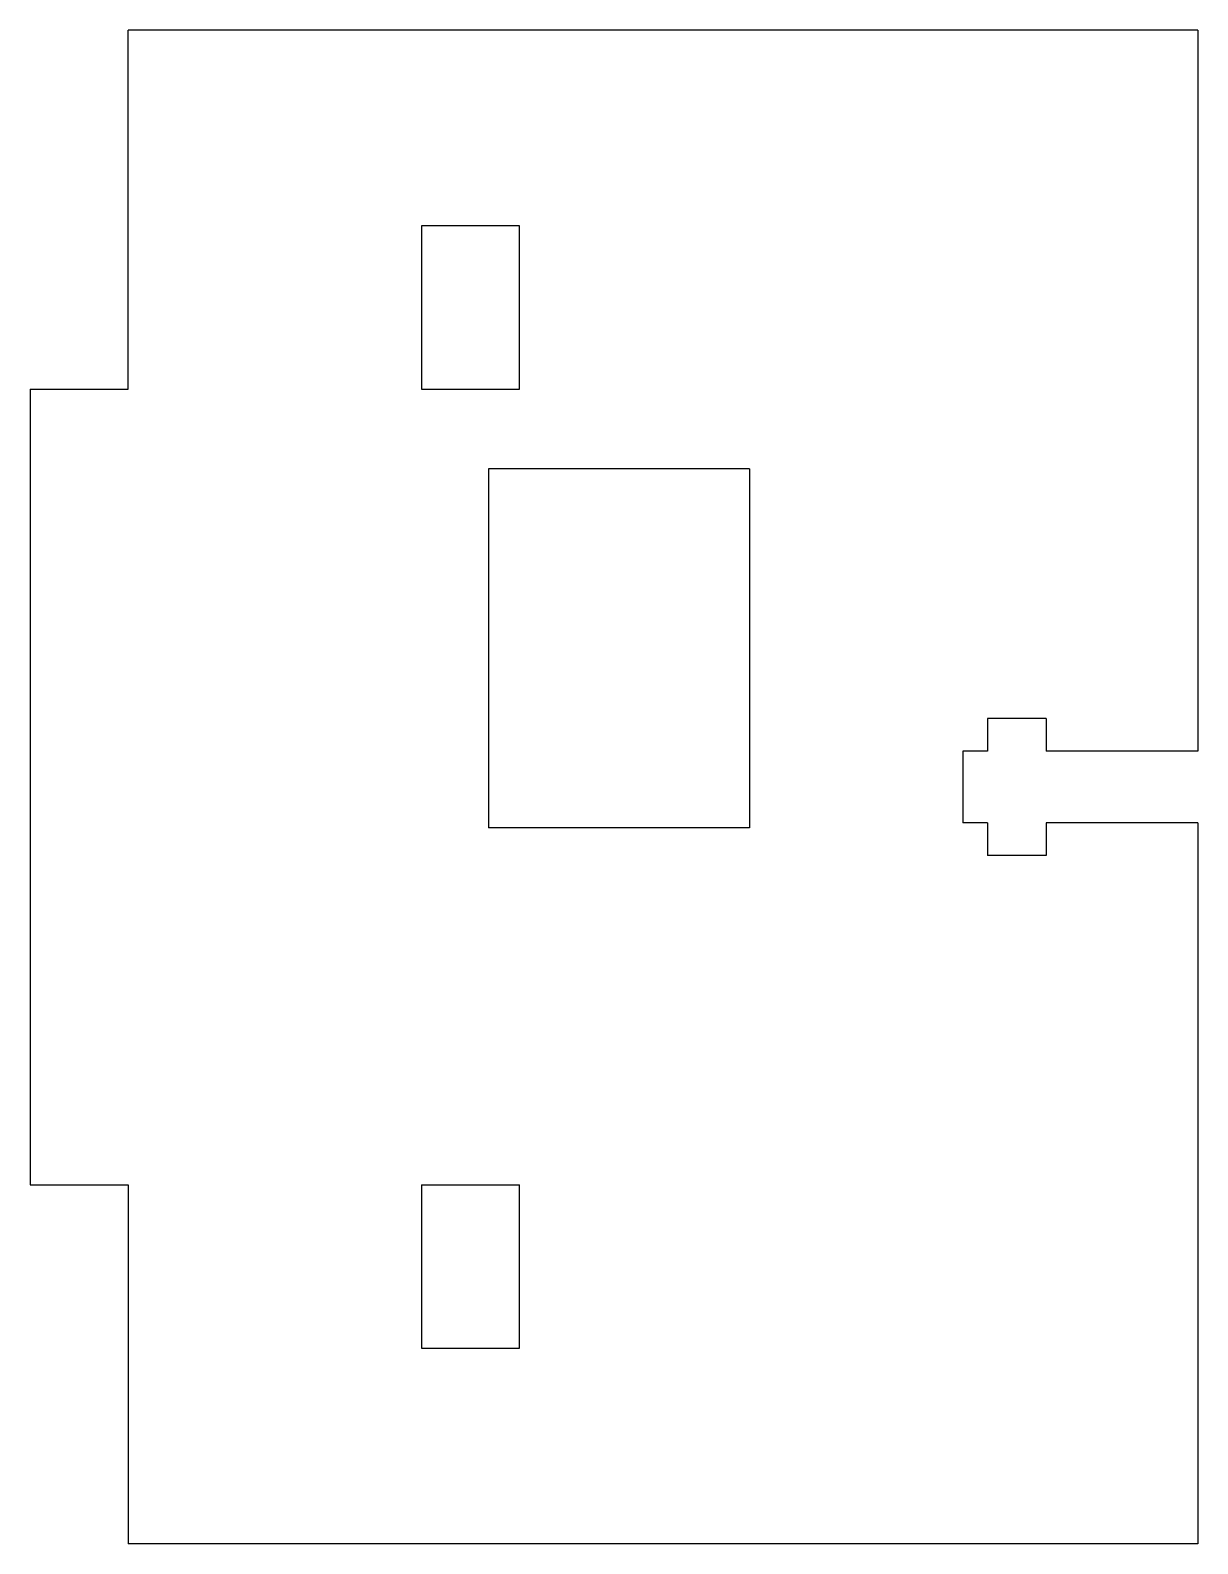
# Model space of a CAD drawing. Extents: x -15 to 20.8, y -27.4 to 18.9.
import ezdxf

# ---------------------------------------------------------------- set-up
doc = ezdxf.new("R2010")
doc.units = 0
doc.layers.add('VISIBLE', color=7, linetype='CONTINUOUS')

msp = doc.modelspace()

# ---------------------------------------------------------------- linework, layer by layer
at = {"layer": 'VISIBLE'}
for p, q in [((20.8, 18.95), (-12, 18.95)), ((-12, 7.95), (-12, 18.95)), ((20.8, 18.95), (20.8, -3.15)), ((-3, 12.95), (-3, 7.95)), ((0, 12.95), (-3, 12.95)), ((0, 7.95), (0, 12.95)), ((-15, 7.95), (-12, 7.95)), ((-15, 7.95), (-15, -16.45)), ((-3, 7.95), (0, 7.95)), ((-0.95, 5.5), (-0.95, -5.5)), ((7.05, 5.5), (-0.95, 5.5)), ((7.05, 5.5), (7.05, -5.5)), ((14.35, -2.15), (14.35, -3.15)), ((16.15, -2.15), (14.35, -2.15)), ((16.15, -2.15), (16.15, -3.15)), ((13.6, -3.15), (13.6, -5.35)), ((14.35, -3.15), (13.6, -3.15)), ((20.8, -3.15), (16.15, -3.15)), ((7.05, -5.5), (-0.95, -5.5)), ((14.35, -5.35), (13.6, -5.35)), ((14.35, -5.35), (14.35, -6.35)), ((20.8, -5.35), (16.15, -5.35)), ((16.15, -5.35), (16.15, -6.35)), ((20.8, -5.35), (20.8, -27.45)), ((16.15, -6.35), (14.35, -6.35)), ((-15, -16.45), (-12, -16.45)), ((-12, -16.45), (-12, -27.45)), ((-3, -16.45), (0, -16.45)), ((-3, -16.45), (-3, -21.45)), ((0, -21.45), (0, -16.45)), ((-3, -21.45), (0, -21.45)), ((20.8, -27.45), (-12, -27.45))]:
    msp.add_line(p, q, dxfattribs=at)

doc.saveas('drawing.dxf')
